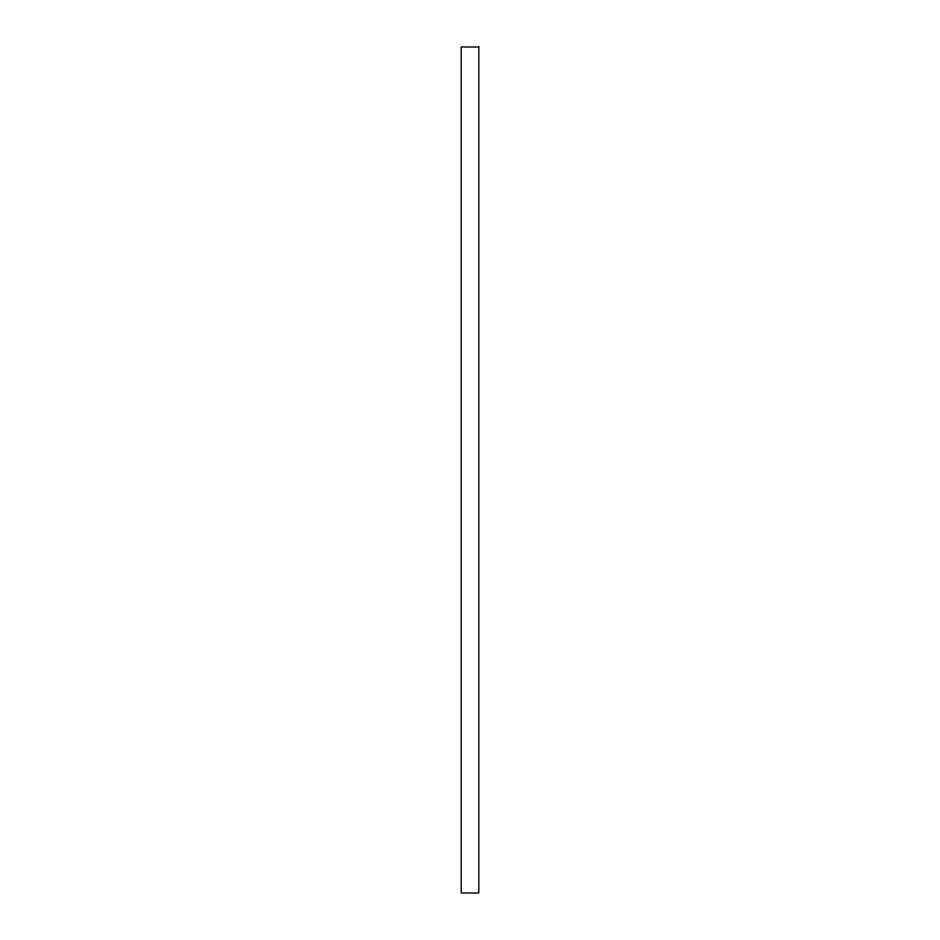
<?xml version="1.0" encoding="UTF-8"?>
<svg xmlns="http://www.w3.org/2000/svg" width="940" height="940" viewBox="0 0 940 940"><rect width="100%" height="100%" fill="white"/><g stroke="black" fill="none" stroke-linecap="round" stroke-linejoin="round"><path stroke-width="1.41" d="M478.812 47L461.188 47L461.188 893L478.812 893L478.812 47"/></g></svg>
